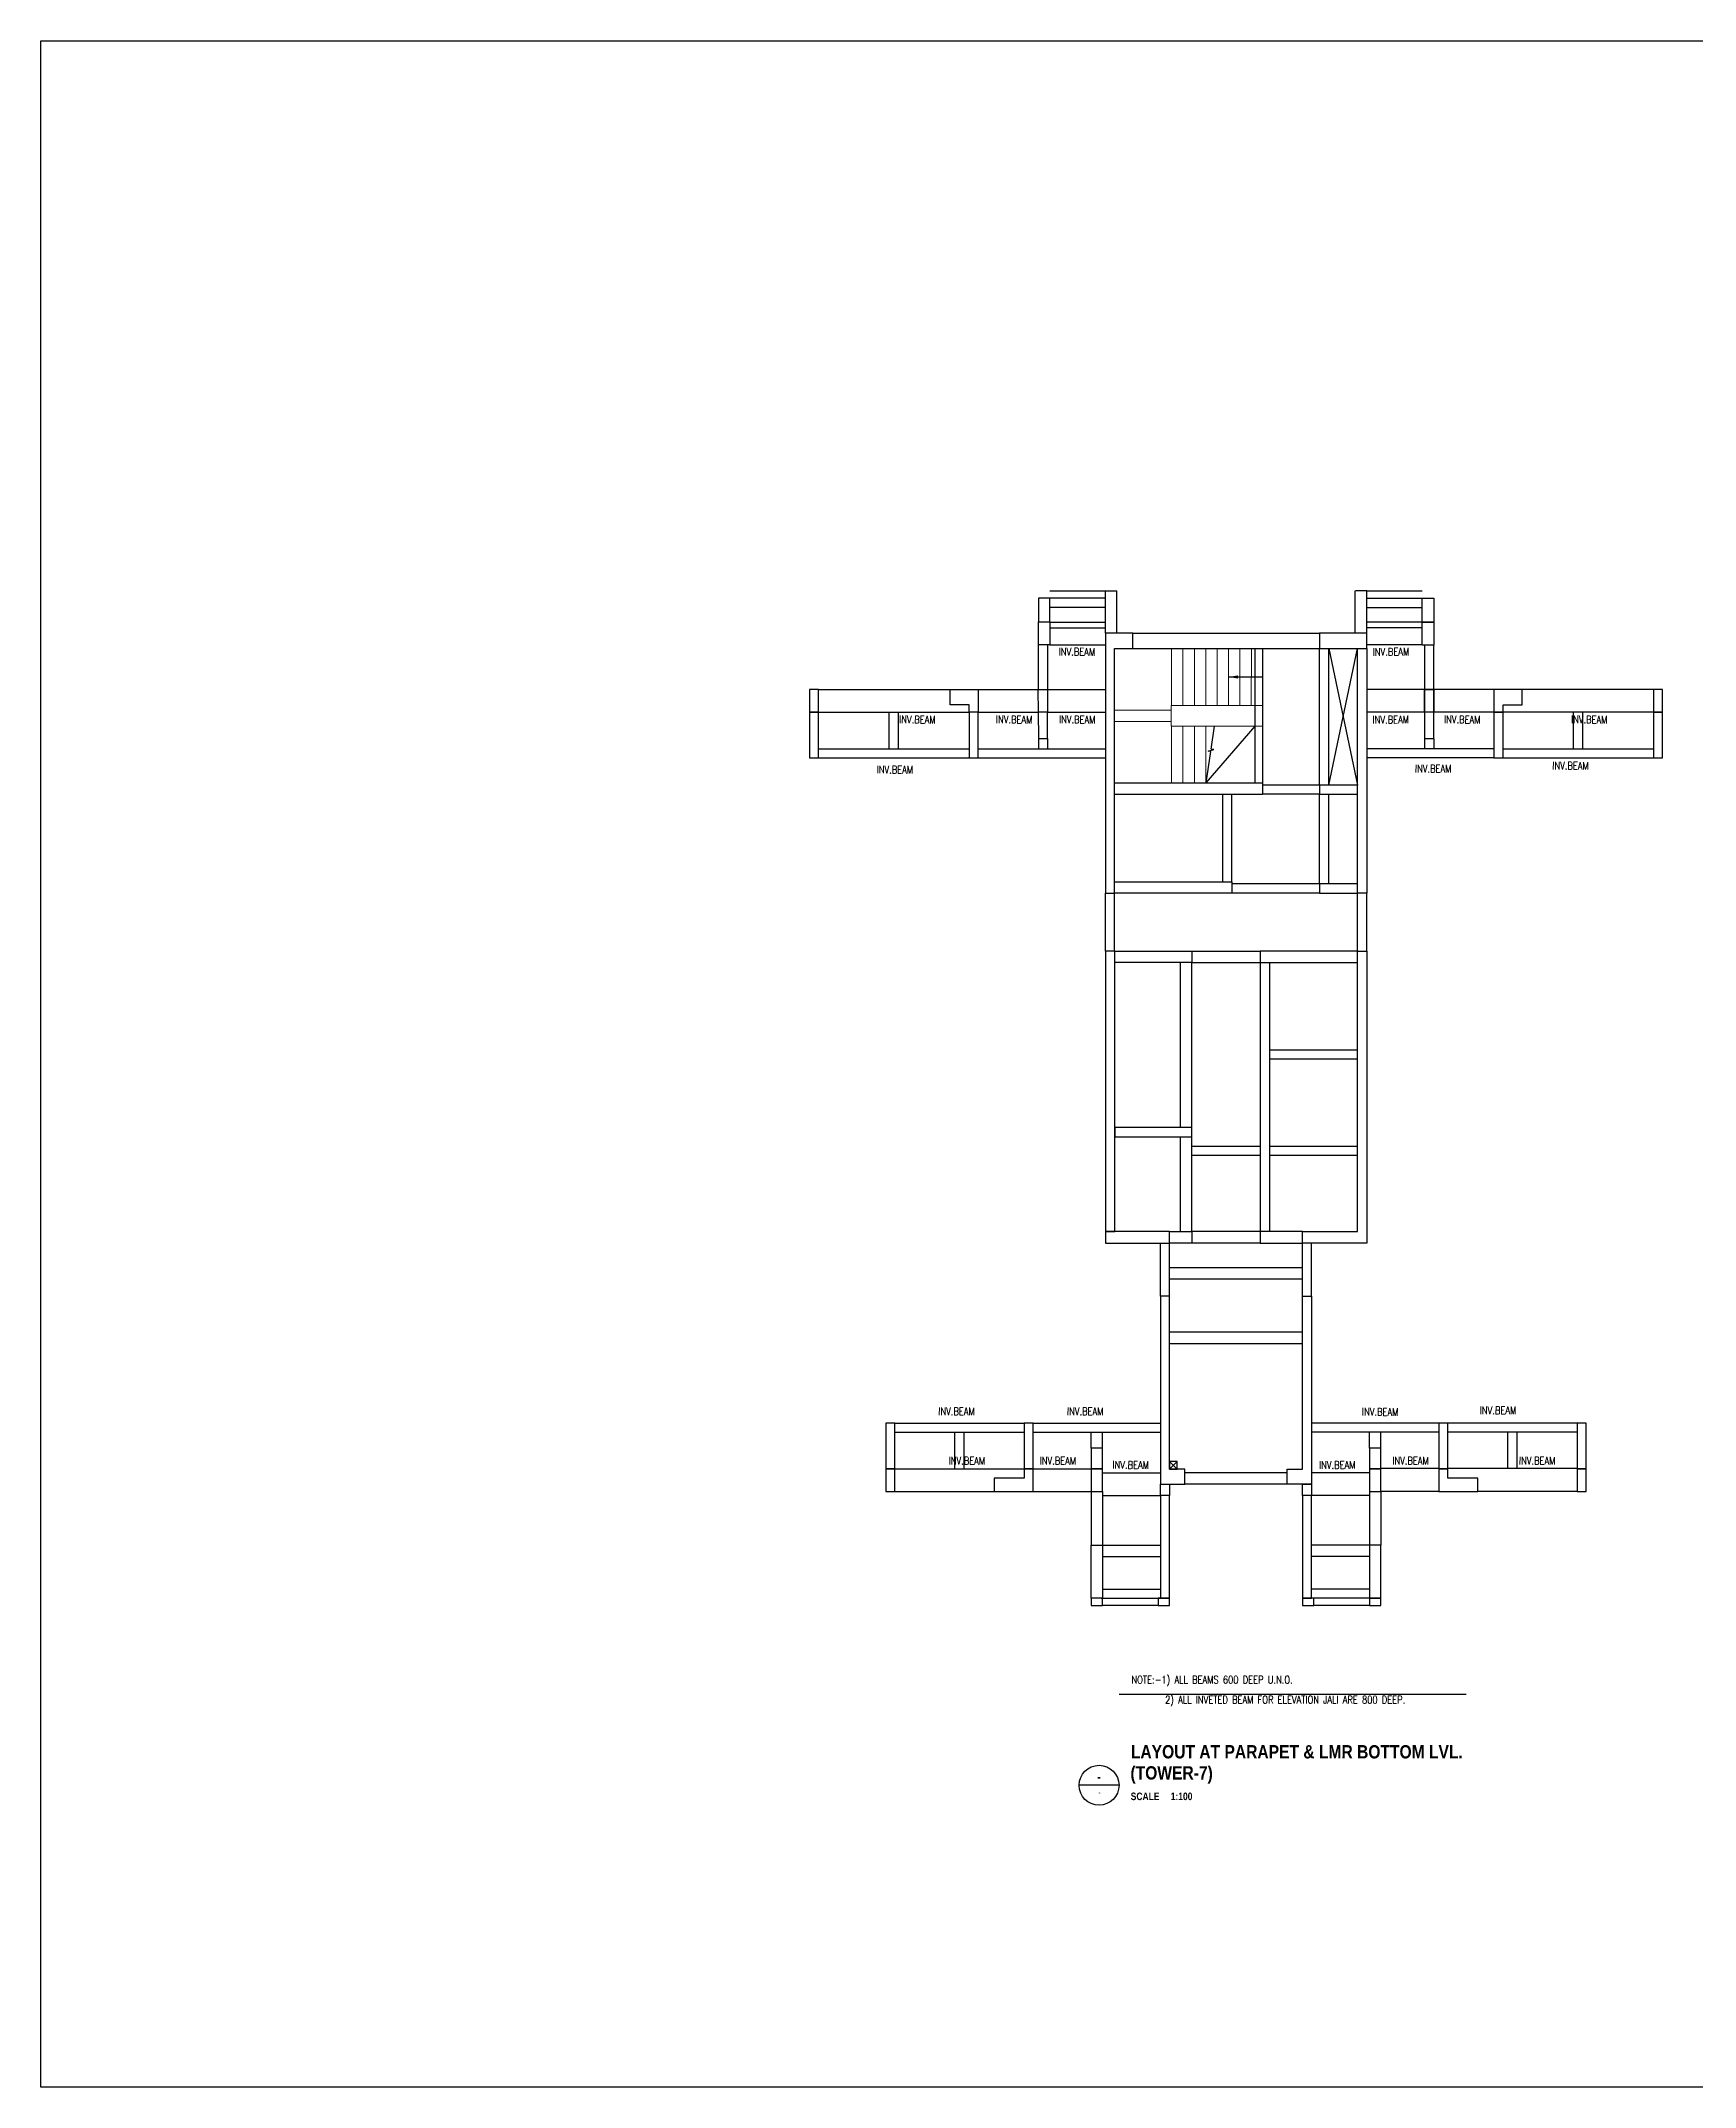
# Model space of a CAD drawing. Header units: millimetres. Extents: x 206 to 857355, y 5291 to 60826.
# Drawn here: x 709484 to 753031, y 5291 to 59166 of the extents above; entities that cross this region are included whole.
import ezdxf
from ezdxf.enums import TextEntityAlignment as Align

# ---------------------------------------------------------------- set-up
doc = ezdxf.new("R2010")
doc.units = ezdxf.units.MM
doc.linetypes.add('HIDDEN', pattern=[0.375, 0.25, -0.125])
for name, color, linetype in [('A-REFR-TITL-100', 2, 'Continuous'), ('BEAM', 3, 'Continuous'), ('COL', 6, 'Continuous'), ('COLUMN STOPS', 2, 'Continuous'), ('COVER', 2, 'Continuous'), ('CUT', 9, 'Continuous'), ('DIM.', 11, 'Continuous'), ('TEXT', 3, 'Continuous')]:
    doc.layers.add(name, color=color, linetype=linetype)
doc.layers.add('Boundary', color=40, linetype='Continuous', lineweight=30)
doc.layers.add('S-STRS', color=31, linetype='Continuous', lineweight=18)
doc.styles.add('Arial', font='arial.ttf', dxfattribs={"height": 125})
doc.styles.add('ARIAL-TITLE', font='arialbd.ttf')
doc.styles.add('romance', font='romans.shx')
doc.styles.add('ROMANS', font='romans.shx', dxfattribs={"width": 0.8})
doc.dimstyles.new('25T', dxfattribs={"dimscale": 0.25, "dimtxt": 200, "dimasz": 180, "dimexe": 50, "dimexo": 50, "dimgap": 75, "dimtad": 1, "dimdec": 0, "dimzin": 0, "dimdsep": 46, "dimtxsty": 'romance', "dimcen": 0.09, "dimdle": 150, "dimclrd": 11, "dimclre": 11, "dimclrt": 2, "dimadec": 0, "dimazin": 0, "dimtfac": 1, "dimtdec": 0, "dimtofl": 0, "dimtmove": 0, "dimatfit": 3, "dimfxl": 1, "dimtolj": 1, "dimtzin": 0, "dimarcsym": 0})

# ---------------------------------------------------------------- blocks, each defined once
blk = doc.blocks.new('A-DETAIL-TITLE-100')
at = {"layer": 'A-REFR-TITL-100', "linetype": 'Continuous'}
blk.add_line((0, 0), (-1050, 0), dxfattribs=at)
blk.add_circle((-525, 0), 525, dxfattribs=at)
at = {"layer": 'A-REFR-TITL-100', "color": 4, "style": 'ARIAL-TITLE'}
for tag, p, height in [('TITLE1', (450, 937), 500), ('TITLE2', (450, 237), 500), ('SCALE1', (450, -480), 300), ('SCALE2', (2479, -480), 300)]:
    blk.add_attdef(tag, p, '', height=height, dxfattribs=at)
at = {"layer": 'A-REFR-TITL-100', "color": 4, "linetype": 'Continuous', "style": 'ARIAL-TITLE'}
blk.add_attdef('DRWG-NO', text='', height=400, dxfattribs=at).set_placement((-751, 326), align=Align.MIDDLE)
at = {"layer": 'A-REFR-TITL-100', "color": 4, "linetype": 'Continuous', "style": 'Arial', "width": 0.8}
blk.add_attdef('DRAWING-REF', text='', height=200, dxfattribs=at).set_placement((-735, -270), align=Align.MIDDLE)

msp = doc.modelspace()

# ---------------------------------------------------------------- linework, layer by layer
at = {"layer": 'A-REFR-TITL-100', "linetype": 'Continuous'}
msp.add_line((737866, 15637), (747003, 15636), dxfattribs=at)
at = {"layer": 'BEAM'}
for p, q in [((737506, 44491), (736043, 44491)), ((737506, 44251), (736043, 44251)), ((737506, 43570), (737506, 44691)), ((737506, 44691), (737806, 44688)), ((737806, 43568), (737806, 44691)), ((744087, 43570), (744087, 44691)), ((744388, 44690), (744089, 44691)), ((744387, 43570), (744387, 44690)), ((744387, 44490), (745850, 44491)), ((744387, 44250), (745850, 44251)), ((736042, 43711), (737506, 43711)), ((745850, 43711), (744386, 43711)), ((735743, 42088), (735742, 43261)), ((735982, 43261), (735983, 42088)), ((736042, 43261), (737506, 43261)), ((738226, 43568), (743146, 43568)), ((738226, 43168), (743146, 43168)), ((741449, 39628), (741450, 43169)), ((741649, 39628), (741650, 43169)), ((743386, 39568), (743386, 43168)), ((745850, 43261), (744386, 43261)), ((745910, 43260), (745910, 42088)), ((746150, 42088), (746150, 43260)), ((729958, 42089), (733417, 42089)), ((734157, 42089), (735743, 42089)), ((735982, 42088), (737506, 42088)), ((745911, 42088), (744386, 42088)), ((747735, 42088), (746150, 42088)), ((751935, 42088), (748475, 42088)), ((729958, 41489), (733917, 41489)), ((734157, 41489), (735741, 41489)), ((735982, 41488), (737506, 41488)), ((745911, 41488), (744386, 41488)), ((747735, 41488), (746151, 41488)), ((751935, 41488), (747975, 41488)), ((729958, 40289), (733917, 40289)), ((734157, 40289), (737506, 40289)), ((747735, 40288), (744386, 40288)), ((747975, 40288), (751935, 40288)), ((740596, 37030), (740596, 39328)), ((743386, 36968), (743386, 39328)), ((737509, 35203), (737508, 36728)), ((744387, 35203), (744387, 36728)), ((741826, 34902), (741826, 27813)), ((741826, 32603), (744146, 32603)), ((741826, 32363), (744146, 32363)), ((739786, 30064), (741586, 30064)), ((739786, 29824), (741586, 29824)), ((741826, 30064), (744146, 30064)), ((741826, 29824), (744146, 29824)), ((738956, 26113), (738956, 27514)), ((742937, 26113), (742937, 27514)), ((731967, 22773), (735366, 22773)), ((735606, 22773), (738956, 22773)), ((746286, 22773), (742936, 22773)), ((749926, 22773), (746526, 22773)), ((731967, 21573), (735366, 21573)), ((735606, 21573), (737131, 21573)), ((746286, 21574), (744762, 21574)), ((749926, 21574), (746526, 21574)), ((737431, 21463), (738956, 21463)), ((742298, 21163), (739597, 21163)), ((744461, 21463), (742936, 21463)), ((731967, 20973), (734581, 20973)), ((735606, 20973), (737131, 20973)), ((737431, 20863), (738956, 20863)), ((744461, 20863), (742936, 20863)), ((746286, 20973), (744761, 20973)), ((749926, 20973), (747311, 20973)), ((737431, 19261), (738956, 19262)), ((744461, 19261), (742936, 19261)), ((737431, 18402), (738956, 18402)), ((744461, 18401), (742936, 18401)), ((737396, 18162), (738956, 18162)), ((744496, 18161), (742936, 18161))]:
    msp.add_line(p, q, dxfattribs=at)
at = {"layer": 'BEAM', "linetype": 'HIDDEN', "ltscale": 10}
for p, q in [((743146, 39568), (743146, 43168)), ((731818, 40529), (731818, 41488)), ((732058, 40529), (732058, 41488)), ((749835, 40529), (749835, 41488)), ((750075, 40529), (750075, 41488)), ((729958, 40529), (733917, 40529)), ((734157, 40529), (737506, 40529)), ((747735, 40528), (744386, 40528)), ((747975, 40528), (751935, 40528)), ((743147, 39569), (741647, 39569)), ((743147, 39329), (741647, 39329)), ((740836, 37030), (740836, 39328)), ((743146, 36968), (743146, 39328)), ((737749, 35203), (737748, 36728)), ((743146, 36968), (740836, 36968)), ((743146, 36728), (740836, 36728)), ((744147, 35203), (744147, 36728)), ((739787, 35203), (741586, 35203)), ((739487, 30553), (739487, 34903)), ((739787, 30553), (739787, 34903)), ((739787, 34903), (741586, 34903)), ((741586, 34902), (741586, 27813)), ((739487, 27812), (739486, 30313)), ((739787, 27812), (739786, 30313)), ((739196, 26113), (739196, 27511)), ((741586, 27814), (739786, 27814)), ((741586, 27514), (739786, 27514)), ((742697, 26113), (742697, 27510)), ((742696, 26864), (739196, 26864)), ((742696, 26564), (739196, 26564)), ((742696, 25164), (739196, 25164)), ((742696, 24864), (739196, 24864)), ((731967, 22533), (735366, 22533)), ((733547, 21573), (733547, 22533)), ((733787, 21573), (733787, 22533)), ((735606, 22533), (738956, 22533)), ((737131, 22110), (737131, 22533)), ((737431, 22110), (737431, 22533)), ((746286, 22533), (742936, 22533)), ((744461, 22110), (744461, 22533)), ((744762, 22110), (744762, 22533)), ((749926, 22533), (746526, 22533)), ((748106, 21573), (748106, 22533)), ((748346, 21573), (748346, 22533)), ((742298, 21463), (739597, 21463)), ((737431, 19562), (738956, 19562)), ((744462, 19561), (742936, 19561))]:
    msp.add_line(p, q, dxfattribs=at)
at = {"layer": 'BEAM', "linetype": 'HIDDEN', "ltscale": 10, "extrusion": (-3.27295e-05, -2.68409e-10, 1)}
for p, q in [((735742, 40799), (735742, 40529)), ((735982, 40799), (735982, 40529)), ((745911, 40798), (745911, 40528)), ((746151, 40798), (746151, 40528))]:
    msp.add_line(p, q, dxfattribs=at)
at = {"layer": 'BEAM'}
for points in [[(737131, 20973), (737131, 19562)], [(737431, 20973), (737431, 19562)], [(744462, 20973), (744462, 19561)], [(744761, 20973), (744761, 19561)]]:
    msp.add_lwpolyline(points, dxfattribs=at)
for points in [[(737129, 17967), (737429, 17967), (737429, 18164), (737129, 18164)], [(738894, 17967), (739194, 17967), (739194, 18164), (738894, 18164)], [(742694, 17967), (742994, 17967), (742994, 18164), (742694, 18164)], [(744459, 17967), (744759, 17967), (744759, 18164), (744459, 18164)]]:
    msp.add_lwpolyline(points, close=True, dxfattribs=at)
at = {"layer": 'Boundary'}
msp.add_lwpolyline([(709484, 59166), (857355, 59166), (857355, 5291), (709484, 5291)], close=True, dxfattribs=at)
at = {"layer": 'COL', "extrusion": (-3.27295e-05, -2.68409e-10, 1)}
for points in [[(735742, 43868), (736042, 43868), (736042, 43261), (735742, 43261)], [(745850, 43861), (746150, 43861), (746150, 43260), (745850, 43260)]]:
    msp.add_lwpolyline(points, close=True, dxfattribs=at)
at = {"layer": 'COL'}
for points in [[(737747, 36728), (737746, 43168), (738226, 43168), (738226, 43568), (737506, 43568), (737506, 36728)], [(743146, 43168), (744387, 43168), (744387, 43570), (743146, 43570)], [(744386, 36728), (744146, 36728), (744146, 43168), (744386, 43168)], [(729958, 42089), (729718, 42089), (729718, 41489), (729958, 41489)], [(735741, 42088), (735982, 42088), (735982, 41488), (735742, 41488)], [(745910, 42088), (746151, 42088), (746151, 41488), (745911, 41488)], [(752175, 42088), (751935, 42088), (751935, 41488), (752175, 41488)], [(737506, 27814), (737756, 27814), (737756, 35203), (737506, 35203)], [(737756, 35203), (739787, 35203), (739787, 34903), (737756, 34903)], [(742697, 27814), (744146, 27814), (744146, 35203), (744386, 35203), (744386, 27514), (742697, 27514)], [(737506, 27514), (739196, 27514), (739196, 27814), (737506, 27814)], [(738956, 21163), (739596, 21163), (739596, 21563), (739196, 21563), (739196, 26113), (738956, 26113)], [(742936, 21163), (742296, 21163), (742296, 21563), (742696, 21563), (742696, 26113), (742936, 26113)], [(731967, 21573), (731727, 21573), (731727, 20973), (731967, 20973)], [(737431, 20973), (737431, 21573), (737131, 21573), (737131, 20973)], [(744762, 20973), (744762, 21573), (744462, 21573), (744462, 20973)], [(750166, 21573), (749926, 21573), (749926, 20973), (750166, 20973)], [(738956, 21163), (739196, 21163), (739196, 20863), (738956, 20863)], [(742696, 21163), (742936, 21163), (742936, 20863), (742696, 20863)]]:
    msp.add_lwpolyline(points, close=True, dxfattribs=at)
at = {"layer": 'COLUMN STOPS'}
for points in [[(736043, 44491), (735742, 44491), (735742, 43868), (736042, 43868)], [(745850, 44491), (746150, 44491), (746150, 43861), (745850, 43861)], [(733917, 41489), (733917, 41688), (733417, 41688), (733417, 42089), (734157, 42089), (734157, 41489)], [(746152, 42088), (745911, 42088), (745911, 40798), (746151, 40798)], [(748475, 42088), (747735, 42088), (747735, 41488), (747975, 41488), (747975, 41688), (748475, 41688)], [(729958, 41489), (729718, 41489), (729718, 40289), (729958, 40289)], [(734157, 41489), (733917, 41489), (733917, 40289), (734157, 40289)], [(735982, 41488), (735741, 41488), (735742, 40799), (735982, 40799)], [(747975, 41488), (747735, 41488), (747735, 40288), (747975, 40288)], [(752175, 41488), (751935, 41488), (751935, 40288), (752175, 40288)], [(737746, 39628), (741646, 39628), (741646, 39328), (737746, 39328)], [(743147, 39329), (744146, 39329), (744146, 39569), (743147, 39569)], [(737747, 37028), (740836, 37028), (740836, 36728), (737748, 36728)], [(743146, 36728), (744146, 36728), (744146, 36968), (743146, 36968)], [(741586, 35203), (741586, 34903), (744146, 34903), (744146, 35203)], [(737756, 30313), (739786, 30313), (739786, 30553), (737756, 30553)], [(739786, 27514), (739196, 27514), (739196, 27814), (739786, 27814)], [(742697, 27814), (741586, 27814), (741586, 27514), (742697, 27514)], [(731967, 22773), (731727, 22773), (731727, 21573), (731967, 21573)], [(735606, 21573), (735606, 22773), (735366, 22773), (735366, 21573)], [(746526, 22773), (746286, 22773), (746286, 21573), (746526, 21573)], [(750166, 22773), (749926, 22773), (749926, 21573), (750166, 21573)], [(737431, 22111), (737131, 22111), (737131, 21573), (737431, 21573)], [(744762, 22110), (744461, 22110), (744461, 21573), (744762, 21573)], [(735606, 21573), (735366, 21573), (735366, 21323), (734581, 21323), (734581, 20973), (735606, 20973)], [(747311, 21323), (746526, 21323), (746526, 21573), (746286, 21573), (746286, 20973), (747311, 20973)], [(739196, 20863), (738956, 20863), (738956, 18162), (739196, 18162)], [(742936, 20863), (742696, 20863), (742696, 18161), (742936, 18161)], [(737131, 19562), (737431, 19562), (737431, 18162), (737131, 18162)], [(744761, 19561), (744461, 19561), (744461, 18161), (744761, 18161)]]:
    msp.add_lwpolyline(points, close=True, dxfattribs=at)
at = {"layer": 'COVER'}
for p, q in [((736043, 44691), (737506, 44691)), ((744387, 44690), (745850, 44690)), ((736042, 43861), (737506, 43861)), ((745850, 43861), (744386, 43861)), ((738894, 17967), (737429, 17967)), ((744459, 17967), (742994, 17967))]:
    msp.add_line(p, q, dxfattribs=at)
msp.add_lwpolyline([(739396, 21764), (739198, 21764), (739198, 21564), (739396, 21564)], close=True, dxfattribs=at)
at = {"layer": 'CUT'}
for p, q in [((743386, 43168), (744146, 39569)), ((743386, 39569), (744146, 43168)), ((740164, 39628), (741450, 41127)), ((739198, 21764), (739396, 21564)), ((739198, 21564), (739396, 21764))]:
    msp.add_line(p, q, dxfattribs=at)
msp.add_lwpolyline([(740164, 39628), (740285, 40456), (740215, 40466), (740363, 40508), (740294, 40518), (740383, 41127)], dxfattribs=at)
at = {"layer": 'S-STRS'}
for p, q in [((739249, 41670), (739250, 43169)), ((739549, 41670), (739550, 43169)), ((739849, 41670), (739850, 43169)), ((740149, 41670), (740150, 43169)), ((740449, 41670), (740450, 43169)), ((740749, 41670), (740750, 43169)), ((741049, 41670), (741050, 43169)), ((741349, 41669), (741350, 43169)), ((741649, 41669), (741650, 43169)), ((739243, 41548), (737746, 41548)), ((739243, 41248), (737746, 41248)), ((739249, 41124), (739250, 39625)), ((739549, 41124), (739550, 39625)), ((739849, 41124), (739850, 39625)), ((740149, 41124), (740150, 39625))]:
    msp.add_line(p, q, dxfattribs=at)
msp.add_lwpolyline([(741649, 41667), (741649, 41127), (739243, 41127), (739243, 41667)], close=True, dxfattribs=at)

# ---------------------------------------------------------------- block references
at = {"layer": 'A-REFR-TITL-100'}
ref = msp.add_blockref('A-DETAIL-TITLE-100', (737866, 13238), dxfattribs=dict(at, rotation=359.9868968733454))
ref.add_attrib('TITLE1', 'LAYOUT AT PARAPET & LMR BOTTOM LVL.', (738178, 13946), dxfattribs={"color": 4, "height": 350, "rotation": 359.9869, "style": 'ARIAL-TITLE', "width": 0.84})
ref.add_attrib('TITLE2', '(TOWER-7)', (738167, 13389), dxfattribs={"color": 4, "height": 350, "rotation": 359.9869, "style": 'ARIAL-TITLE', "width": 0.84})
ref.add_attrib('DRWG-NO', '-', dxfattribs={"color": 4, "linetype": 'Continuous', "height": 250, "rotation": 359.9869, "style": 'ARIAL-TITLE', "width": 0.8}).set_placement((737340, 13466), align=Align.MIDDLE)
ref.add_attrib('DRAWING-REF', '-', dxfattribs={"color": 4, "linetype": 'Continuous', "height": 150, "rotation": 359.9869, "style": 'Arial', "width": 0.8}).set_placement((737352, 13049), align=Align.MIDDLE)
ref.add_attrib('SCALE1', 'SCALE', (738174, 12846), dxfattribs={"color": 4, "height": 200, "rotation": 359.9869, "style": 'ARIAL-TITLE', "width": 0.8})
ref.add_attrib('SCALE2', '1:100', (739227, 12846), dxfattribs={"color": 4, "height": 200, "rotation": 359.9869, "style": 'ARIAL-TITLE', "width": 0.8})

# ---------------------------------------------------------------- texts
at = {"layer": 'TEXT', "style": 'ROMANS', "width": 0.8}
for rotation, p in [(359.5886, (736278, 42986, 6)), (0.4124, (744547, 42978, 6)), (359.5886, (732078, 41202, 1)), (359.5886, (734624, 41202, 20)), (359.5886, (736285, 41202, 6)), (0.4124, (744541, 41194, 6)), (359.5886, (746422, 41202, 28)), (359.5886, (749764, 41202, -2)), (359.5886, (731485, 39883, 1)), (359.5886, (745656, 39908, 1)), (359.5886, (749272, 39985, 1)), (359.5886, (733107, 22986, 1)), (359.5886, (736495, 22986, 1)), (359.5886, (744260, 22973, 1)), (359.5886, (747364, 23013, 1)), (359.5886, (733381, 21686, -24)), (359.5886, (735776, 21686, -21)), (359.5886, (737694, 21576, -29)), (0.4124, (743132, 21568, -29)), (359.5886, (745061, 21687, -5)), (359.5886, (748394, 21687, -10))]:
    msp.add_text('INV.BEAM', height=200, rotation=rotation, dxfattribs=at).set_placement(p)
at = {"layer": 'TEXT', "ltscale": 50, "style": 'ROMANS', "width": 0.8}
for s, p in [('NOTE:-1) ALL BEAMS 600 DEEP U.N.O.', (738193, 16017)), ('2) ALL INVETED BEAM FOR ELEVATION JALI ARE 800 DEEP.', (739079, 15491))]:
    msp.add_text(s, height=200, dxfattribs=at).set_placement(p, align=Align.MIDDLE_LEFT)

# ---------------------------------------------------------------- leaders
at = {"layer": 'DIM.'}
msp.add_leader([(740746, 42419, 0), (741650, 42419, 0)], dimstyle='25T', override={"dimasz": 1000, "dimgap": 75, "dimtad": 0}, dxfattribs=at)

doc.saveas('drawing.dxf')
